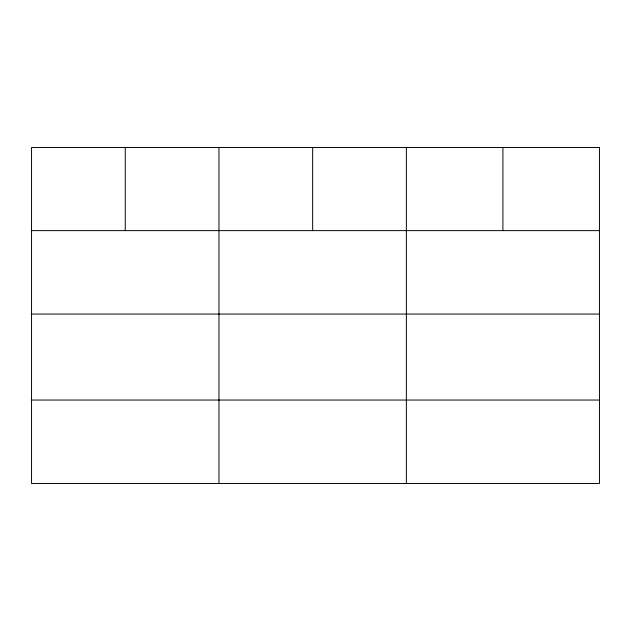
<?xml version="1.0" encoding="UTF-8"?>
<svg xmlns="http://www.w3.org/2000/svg" width="631" height="631" viewBox="0 0 631 631"><rect width="100%" height="100%" fill="white"/><g stroke="black" fill="none" stroke-linecap="round" stroke-linejoin="round"><path stroke-width="0.95" d="M31.55 230.623L599.45 230.623M31.55 314.064L599.45 314.064M31.55 400.046L599.45 400.046M502.907 147.512L502.907 230.623M406.364 147.512L406.364 483.488M312.66 147.512L312.66 230.623M218.957 147.512L218.957 483.488M125.254 147.512L125.254 230.623M599.45 147.512L31.55 147.512L31.55 483.488L599.45 483.488L599.45 147.512"/></g></svg>
